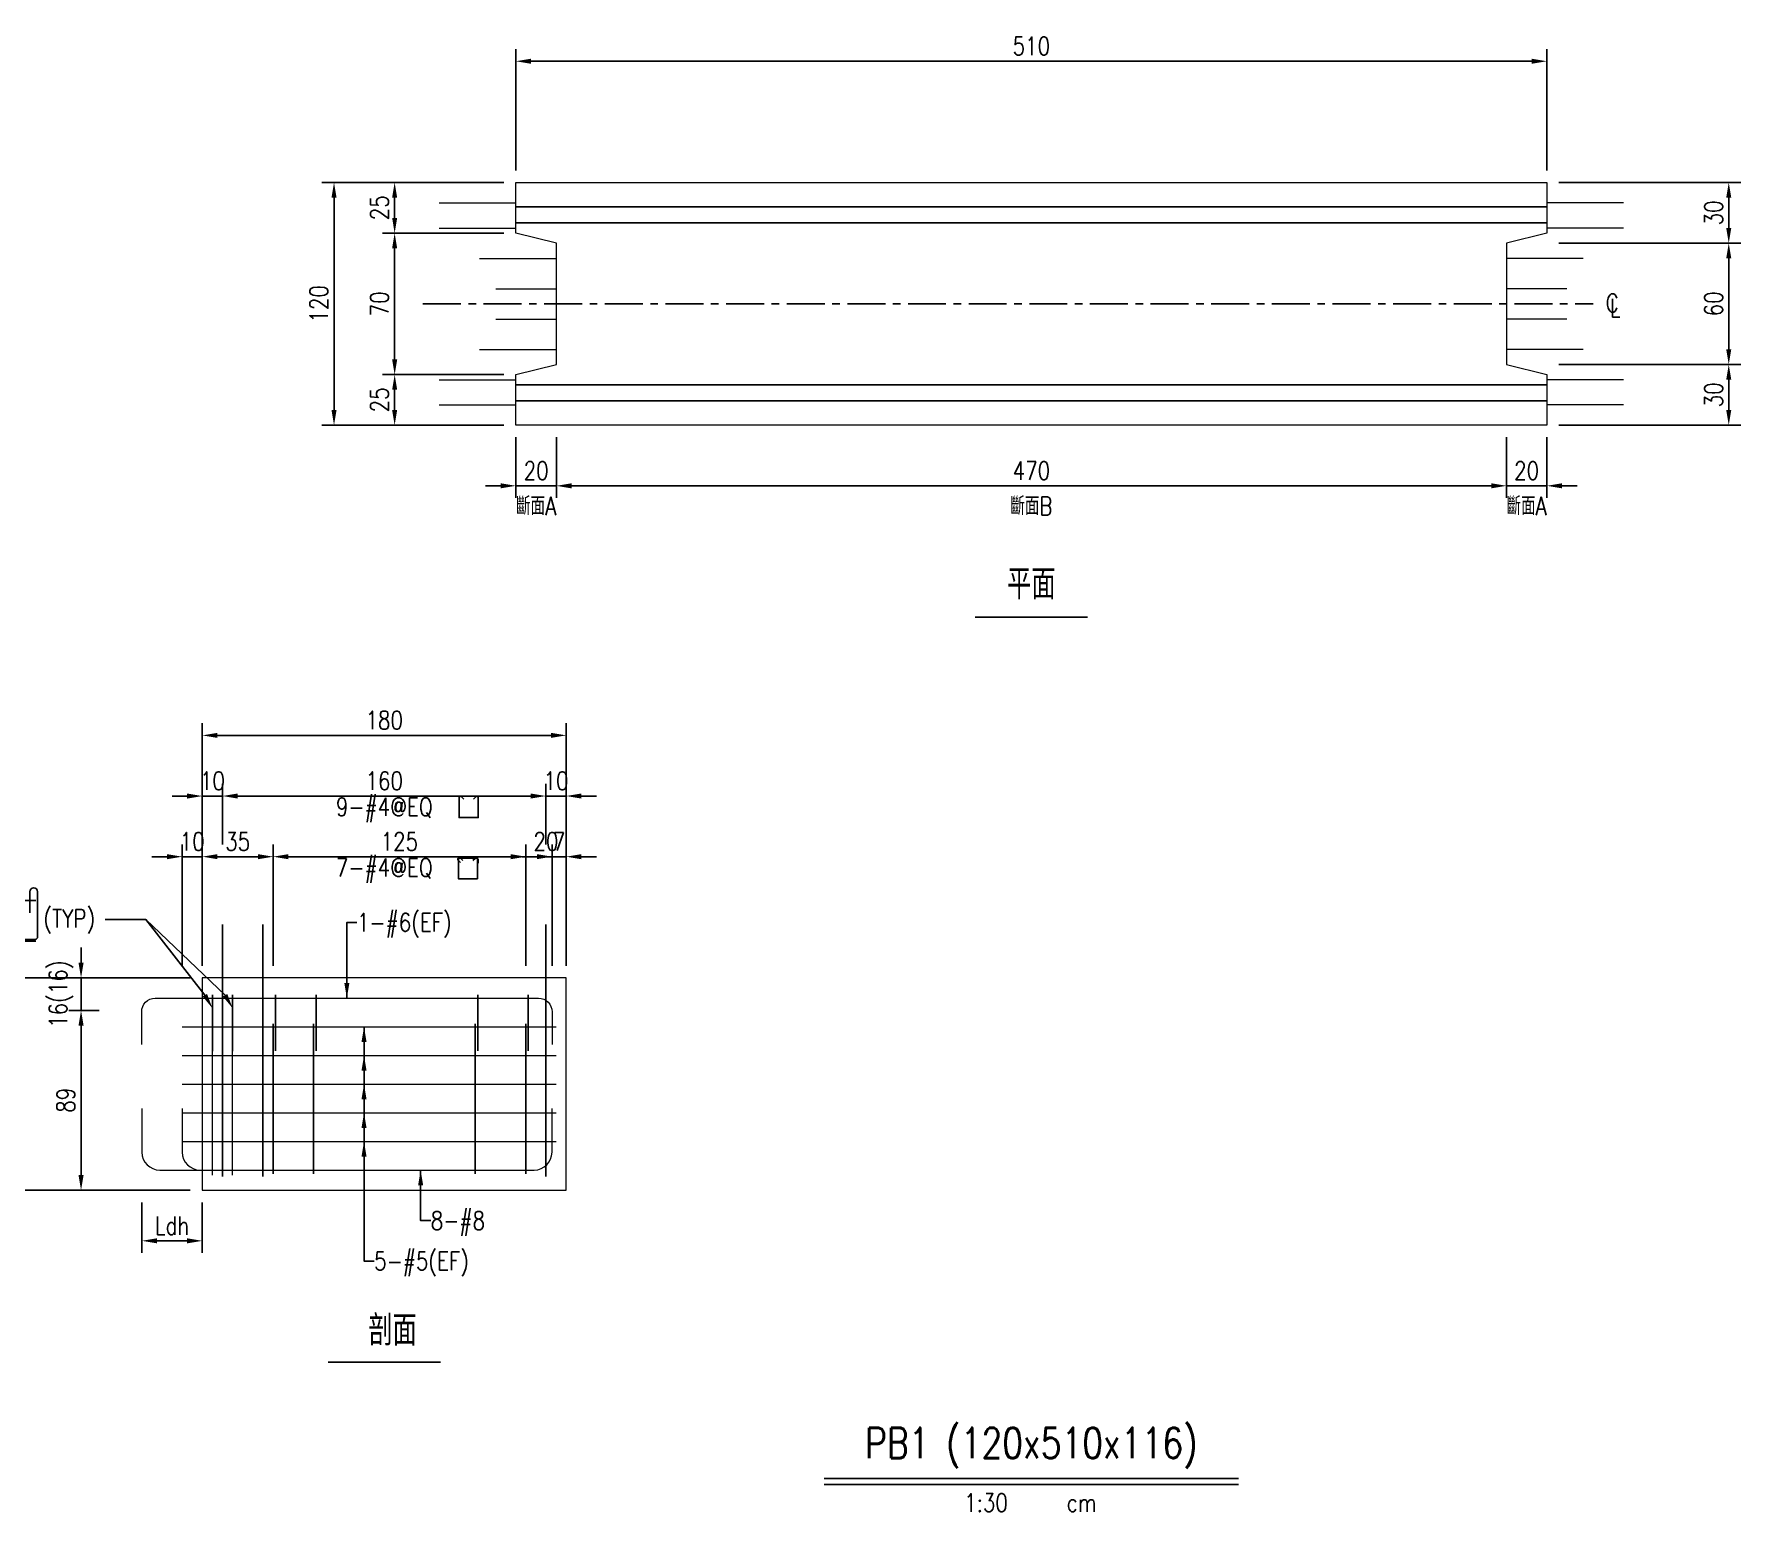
# Model space of a CAD drawing. Extents: x -4754 to 8167, y -19960 to 3841.
# Drawn here: x 5191 to 6036, y 1833 to 2564 of the extents above; entities that cross this region are included whole.
import ezdxf
from ezdxf.enums import TextEntityAlignment as Align

# ---------------------------------------------------------------- set-up
doc = ezdxf.new("R2010")
doc.units = 0
doc.header["$LTSCALE"] = 3
doc.linetypes.add('CENTER', pattern=[2, 1.25, -0.25, 0.25, -0.25])
doc.layers.get('0').update_dxf_attribs({"linetype": 'CONTINUOUS'})
doc.layers.add('HB_0', color=7, linetype='CONTINUOUS', transparency=0.5)
for name, color, linetype in [('HB_DIM', 1, 'CONTINUOUS'), ('HB_TXT_CTEXT', 2, 'CONTINUOUS'), ('鋼筋', 3, 'CONTINUOUS')]:
    doc.layers.add(name, color=color, linetype=linetype)
doc.styles.get("Standard").update_dxf_attribs({"font": 'ROMANS.shx', "width": 0.8, "bigfont": 'chineset.shx'})
doc.dimstyles.new('30', dxfattribs={"dimscale": 3, "dimtxt": 3, "dimasz": 2.5, "dimexe": 2, "dimexo": 2, "dimgap": 1, "dimtad": 1, "dimdsep": 46, "dimtxsty": 'Standard', "dimcen": 0, "dimclrd": 256, "dimclre": 256, "dimclrt": 2, "dimadec": 0, "dimazin": 0, "dimtfac": 1, "dimtix": 1, "dimtmove": 2, "dimatfit": 3, "dimfxl": 1, "dimtolj": 1, "dimtzin": 0, "dimarcsym": 0})

# ---------------------------------------------------------------- blocks, each defined once
blk = doc.blocks.new('beam_Topview')
at = {"layer": 'HB_TXT_CTEXT', "color": 4, "linetype": 'Continuous'}
blk.add_line((-27.76, 0), (27.76, 0), dxfattribs=at)
at = {"layer": 'HB_TXT_CTEXT', "color": 4, "linetype": 'Continuous', "width": 0.8}
blk.add_text('平面', height=15, rotation=360, dxfattribs=at).set_placement((0, 16.5), align=Align.MIDDLE)
blk = doc.blocks.new('beam_title')
at = {"layer": 'HB_TXT_CTEXT', "color": 3, "linetype": 'Continuous'}
blk.add_line((-102.52, 3), (102.52, 3), dxfattribs=at)
at = {"layer": 'HB_TXT_CTEXT', "color": 1, "linetype": 'Continuous'}
blk.add_line((-102.52, 0), (102.52, 0), dxfattribs=at)
at = {"color": 3, "linetype": 'Continuous', "width": 0.8}
blk.add_attdef('A', text='', height=15, dxfattribs=at).set_placement((0, 19.49), align=Align.MIDDLE)
at = {"color": 2, "linetype": 'Continuous', "width": 0.8}
for tag, p in [('1:30', (-22.44, -9)), ('CM', (24.84, -9))]:
    blk.add_attdef(tag, text='', height=9, dxfattribs=at).set_placement(p, align=Align.MIDDLE)
blk = doc.blocks.new('*D222')
at = {"layer": 'HB_DIM', "linetype": 'Continuous', "lineweight": -2}
for p, q in [((5429.72, 2496.95), (5429.72, 2556.95)), ((5437.22, 2550.95), (5932.22, 2550.95)), ((5939.72, 2496.95), (5939.72, 2556.95))]:
    blk.add_line(p, q, dxfattribs=at)
at = {"layer": 'HB_DIM'}
for points in [[(5437.22, 2552.2), (5437.22, 2549.7), (5429.72, 2550.95)], [(5932.22, 2549.7), (5932.22, 2552.2), (5939.72, 2550.95)]]:
    blk.add_solid(points, dxfattribs=at)
at = {"layer": 'HB_DIM', "color": 2, "linetype": 'Continuous', "insert": (5684.72, 2558.45), "char_height": 9, "attachment_point": 5, "rotation": 0}
blk.add_mtext('\\A1;510', dxfattribs=at)
blk = doc.blocks.new('*D223')
at = {"layer": 'HB_DIM', "linetype": 'Continuous', "lineweight": -2}
for p, q in [((5429.72, 2364.95), (5429.72, 2334.95)), ((5449.72, 2364.95), (5449.72, 2334.95)), ((5422.22, 2340.95), (5414.72, 2340.95)), ((5429.72, 2340.95), (5449.72, 2340.95)), ((5457.22, 2340.95), (5464.72, 2340.95))]:
    blk.add_line(p, q, dxfattribs=at)
at = {"layer": 'HB_DIM'}
for points in [[(5422.22, 2339.7), (5422.22, 2342.2), (5429.72, 2340.95)], [(5457.22, 2342.2), (5457.22, 2339.7), (5449.72, 2340.95)]]:
    blk.add_solid(points, dxfattribs=at)
at = {"layer": 'HB_DIM', "color": 2, "linetype": 'Continuous', "insert": (5439.72, 2348.45), "char_height": 9, "attachment_point": 5, "rotation": 0}
blk.add_mtext('\\A1;20', dxfattribs=at)
blk = doc.blocks.new('*D224')
at = {"layer": 'HB_DIM', "linetype": 'Continuous', "lineweight": -2}
for p, q in [((5449.72, 2364.95), (5449.72, 2334.95)), ((5919.72, 2364.95), (5919.72, 2334.95)), ((5457.22, 2340.95), (5912.22, 2340.95))]:
    blk.add_line(p, q, dxfattribs=at)
at = {"layer": 'HB_DIM'}
for points in [[(5457.22, 2342.2), (5457.22, 2339.7), (5449.72, 2340.95)], [(5912.22, 2339.7), (5912.22, 2342.2), (5919.72, 2340.95)]]:
    blk.add_solid(points, dxfattribs=at)
at = {"layer": 'HB_DIM', "color": 2, "linetype": 'Continuous', "insert": (5684.72, 2348.45), "char_height": 9, "attachment_point": 5, "rotation": 0}
blk.add_mtext('\\A1;470', dxfattribs=at)
blk = doc.blocks.new('*D225')
at = {"layer": 'HB_DIM', "linetype": 'Continuous', "lineweight": -2}
for p, q in [((5919.72, 2364.95), (5919.72, 2334.95)), ((5939.72, 2364.95), (5939.72, 2334.95)), ((5912.22, 2340.95), (5904.72, 2340.95)), ((5919.72, 2340.95), (5939.72, 2340.95)), ((5947.22, 2340.95), (5954.72, 2340.95))]:
    blk.add_line(p, q, dxfattribs=at)
at = {"layer": 'HB_DIM'}
for points in [[(5912.22, 2339.7), (5912.22, 2342.2), (5919.72, 2340.95)], [(5947.22, 2342.2), (5947.22, 2339.7), (5939.72, 2340.95)]]:
    blk.add_solid(points, dxfattribs=at)
at = {"layer": 'HB_DIM', "color": 2, "linetype": 'Continuous', "insert": (5929.72, 2348.45), "char_height": 9, "attachment_point": 5, "rotation": 0}
blk.add_mtext('\\A1;20', dxfattribs=at)
blk = doc.blocks.new('*D226')
at = {"layer": 'HB_DIM', "linetype": 'Continuous', "lineweight": -2}
for p, q in [((5423.72, 2490.95), (5333.72, 2490.95)), ((5339.72, 2483.45), (5339.72, 2378.45)), ((5423.72, 2370.95), (5333.72, 2370.95))]:
    blk.add_line(p, q, dxfattribs=at)
at = {"layer": 'HB_DIM'}
for points in [[(5340.97, 2483.45), (5338.47, 2483.45), (5339.72, 2490.95)], [(5338.47, 2378.45), (5340.97, 2378.45), (5339.72, 2370.95)]]:
    blk.add_solid(points, dxfattribs=at)
at = {"layer": 'HB_DIM', "color": 2, "linetype": 'Continuous', "insert": (5332.22, 2430.95), "char_height": 9, "attachment_point": 5, "rotation": 90}
blk.add_mtext('\\A1;120', dxfattribs=at)
blk = doc.blocks.new('*D227')
at = {"layer": 'HB_DIM', "linetype": 'Continuous', "lineweight": -2}
for p, q in [((5423.72, 2490.95), (5363.72, 2490.95)), ((5369.72, 2483.45), (5369.72, 2473.45)), ((5423.72, 2465.95), (5363.72, 2465.95))]:
    blk.add_line(p, q, dxfattribs=at)
at = {"layer": 'HB_DIM'}
for points in [[(5370.97, 2483.45), (5368.47, 2483.45), (5369.72, 2490.95)], [(5368.47, 2473.45), (5370.97, 2473.45), (5369.72, 2465.95)]]:
    blk.add_solid(points, dxfattribs=at)
at = {"layer": 'HB_DIM', "color": 2, "linetype": 'Continuous', "insert": (5362.22, 2478.45), "char_height": 9, "attachment_point": 5, "rotation": 90}
blk.add_mtext('\\A1;25', dxfattribs=at)
blk = doc.blocks.new('*D228')
at = {"layer": 'HB_DIM', "linetype": 'Continuous', "lineweight": -2}
for p, q in [((5423.72, 2465.95), (5363.72, 2465.95)), ((5369.72, 2458.45), (5369.72, 2403.45)), ((5423.72, 2395.95), (5363.72, 2395.95))]:
    blk.add_line(p, q, dxfattribs=at)
at = {"layer": 'HB_DIM'}
for points in [[(5370.97, 2458.45), (5368.47, 2458.45), (5369.72, 2465.95)], [(5368.47, 2403.45), (5370.97, 2403.45), (5369.72, 2395.95)]]:
    blk.add_solid(points, dxfattribs=at)
at = {"layer": 'HB_DIM', "color": 2, "linetype": 'Continuous', "insert": (5362.22, 2430.95), "char_height": 9, "attachment_point": 5, "rotation": 90}
blk.add_mtext('\\A1;70', dxfattribs=at)
blk = doc.blocks.new('*D229')
at = {"layer": 'HB_DIM', "linetype": 'Continuous', "lineweight": -2}
for p, q in [((5423.72, 2395.95), (5363.72, 2395.95)), ((5369.72, 2388.45), (5369.72, 2378.45)), ((5423.72, 2370.95), (5363.72, 2370.95))]:
    blk.add_line(p, q, dxfattribs=at)
at = {"layer": 'HB_DIM'}
for points in [[(5370.97, 2388.45), (5368.47, 2388.45), (5369.72, 2395.95)], [(5368.47, 2378.45), (5370.97, 2378.45), (5369.72, 2370.95)]]:
    blk.add_solid(points, dxfattribs=at)
at = {"layer": 'HB_DIM', "color": 2, "linetype": 'Continuous', "insert": (5362.22, 2383.45), "char_height": 9, "attachment_point": 5, "rotation": 90}
blk.add_mtext('\\A1;25', dxfattribs=at)
blk = doc.blocks.new('*D230')
at = {"layer": 'HB_DIM', "linetype": 'Continuous', "lineweight": -2}
for p, q in [((5945.72, 2490.95), (6035.72, 2490.95)), ((6029.72, 2483.45), (6029.72, 2468.45)), ((5945.72, 2460.95), (6035.72, 2460.95))]:
    blk.add_line(p, q, dxfattribs=at)
at = {"layer": 'HB_DIM'}
for points in [[(6030.97, 2483.45), (6028.47, 2483.45), (6029.72, 2490.95)], [(6028.47, 2468.45), (6030.97, 2468.45), (6029.72, 2460.95)]]:
    blk.add_solid(points, dxfattribs=at)
at = {"layer": 'HB_DIM', "color": 2, "linetype": 'Continuous', "insert": (6022.22, 2475.95), "char_height": 9, "attachment_point": 5, "rotation": 90}
blk.add_mtext('\\A1;30', dxfattribs=at)
blk = doc.blocks.new('*D231')
at = {"layer": 'HB_DIM', "linetype": 'Continuous', "lineweight": -2}
for p, q in [((5945.72, 2460.95), (6035.72, 2460.95)), ((6029.72, 2453.45), (6029.72, 2408.45)), ((5945.72, 2400.95), (6035.72, 2400.95))]:
    blk.add_line(p, q, dxfattribs=at)
at = {"layer": 'HB_DIM'}
for points in [[(6030.97, 2453.45), (6028.47, 2453.45), (6029.72, 2460.95)], [(6028.47, 2408.45), (6030.97, 2408.45), (6029.72, 2400.95)]]:
    blk.add_solid(points, dxfattribs=at)
at = {"layer": 'HB_DIM', "color": 2, "linetype": 'Continuous', "insert": (6022.22, 2430.95), "char_height": 9, "attachment_point": 5, "rotation": 90}
blk.add_mtext('\\A1;60', dxfattribs=at)
blk = doc.blocks.new('*D232')
at = {"layer": 'HB_DIM', "linetype": 'Continuous', "lineweight": -2}
for p, q in [((5945.72, 2400.95), (6035.72, 2400.95)), ((6029.72, 2393.45), (6029.72, 2378.45)), ((5945.72, 2370.95), (6035.72, 2370.95))]:
    blk.add_line(p, q, dxfattribs=at)
at = {"layer": 'HB_DIM'}
for points in [[(6030.97, 2393.45), (6028.47, 2393.45), (6029.72, 2400.95)], [(6028.47, 2378.45), (6030.97, 2378.45), (6029.72, 2370.95)]]:
    blk.add_solid(points, dxfattribs=at)
at = {"layer": 'HB_DIM', "color": 2, "linetype": 'Continuous', "insert": (6022.22, 2385.95), "char_height": 9, "attachment_point": 5, "rotation": 90}
blk.add_mtext('\\A1;30', dxfattribs=at)
blk = doc.blocks.new('cl')
at = {"layer": 'HB_TXT_CTEXT', "linetype": 'Continuous', "width": 0.8}
for s, p in [('C', (-0.18, 0.11)), ('L', (0.23, -0.56))]:
    blk.add_text(s, height=2.5, dxfattribs=at).set_placement(p, align=Align.MIDDLE)
blk = doc.blocks.new('beam_SectionSide')
at = {"layer": 'HB_TXT_CTEXT', "color": 4, "linetype": 'Continuous'}
blk.add_line((-27.76, 0), (27.76, 0), dxfattribs=at)
at = {"layer": 'HB_TXT_CTEXT', "color": 4, "linetype": 'Continuous', "width": 0.8}
blk.add_text(' 剖面', height=15, rotation=360, dxfattribs=at).set_placement((0, 16.5), align=Align.MIDDLE)
blk = doc.blocks.new('rebar_arrowD')
at = {"color": 1, "linetype": 'Continuous'}
blk.add_solid([(-1.25, -7.5), (0, 0), (1.25, -7.5)], dxfattribs=at)
blk = doc.blocks.new('*D371')
at = {"layer": 'HB_DIM', "linetype": 'Continuous', "lineweight": -2}
for p, q in [((5244.64, 1986.51), (5244.64, 1961.51)), ((5274.57, 1986.51), (5274.57, 1961.51)), ((5252.14, 1967.51), (5267.07, 1967.51))]:
    blk.add_line(p, q, dxfattribs=at)
at = {"layer": 'HB_DIM'}
for points in [[(5252.14, 1968.76), (5252.14, 1966.26), (5244.64, 1967.51)], [(5267.07, 1966.26), (5267.07, 1968.76), (5274.57, 1967.51)]]:
    blk.add_solid(points, dxfattribs=at)
at = {"layer": 'HB_DIM', "color": 2, "linetype": 'Continuous', "insert": (5259.6, 1975.01), "char_height": 9, "attachment_point": 5, "rotation": 0}
blk.add_mtext('\\A1;Ldh', dxfattribs=at)
blk = doc.blocks.new('rebar_arrowU')
at = {"color": 1, "linetype": 'Continuous'}
blk.add_solid([(-1.25, -7.5), (0, 0), (1.25, -7.5)], dxfattribs=at)
blk = doc.blocks.new('rebar_2Tie_180_90')
at = {"layer": 'HB_TXT_CTEXT', "linetype": 'Continuous'}
for points in [[(45.67, 9.28), (39.8, 9.28, 0.414214), (38.6, 8.08), (38.6, -9.57)], [(46.52, -8.69), (46.52, 13.68, 1), (42.68, 13.68), (42.68, 3.28)], [(46.52, -8.69, -0.414214), (45.32, -9.89), (37.81, -9.89)], [(38.6, -9.57, 0.414214), (39.8, -10.77), (45.67, -10.77)]]:
    blk.add_lwpolyline(points, format="xyb", dxfattribs=at)
at = {"color": 2, "linetype": 'Continuous', "width": 0.8}
for tag, p in [('2-D16', (-1.67, 0.43)), ('(TYP)', (49.39, 0.45))]:
    blk.add_attdef(tag, text='', height=9, dxfattribs=at).set_placement(p, align=Align.MIDDLE_LEFT)
blk = doc.blocks.new('*D372')
at = {"layer": 'HB_DIM', "linetype": 'Continuous', "lineweight": -2}
for p, q in [((5274.57, 2103.51), (5274.57, 2223.51)), ((5454.57, 2103.51), (5454.57, 2223.51)), ((5282.07, 2217.51), (5447.07, 2217.51))]:
    blk.add_line(p, q, dxfattribs=at)
at = {"layer": 'HB_DIM'}
for points in [[(5282.07, 2218.76), (5282.07, 2216.26), (5274.57, 2217.51)], [(5447.07, 2216.26), (5447.07, 2218.76), (5454.57, 2217.51)]]:
    blk.add_solid(points, dxfattribs=at)
at = {"layer": 'HB_DIM', "color": 2, "linetype": 'Continuous', "insert": (5364.57, 2225.01), "char_height": 9, "attachment_point": 5, "rotation": 0}
blk.add_mtext('\\A1;180', dxfattribs=at)
blk = doc.blocks.new('*D373')
at = {"layer": 'HB_DIM', "linetype": 'Continuous', "lineweight": -2}
for p, q in [((5267.07, 2187.51), (5259.57, 2187.51)), ((5274.57, 2163.51), (5274.57, 2193.51)), ((5274.57, 2187.51), (5284.57, 2187.51)), ((5284.57, 2163.51), (5284.57, 2193.51)), ((5292.07, 2187.51), (5299.57, 2187.51))]:
    blk.add_line(p, q, dxfattribs=at)
at = {"layer": 'HB_DIM'}
for points in [[(5267.07, 2186.26), (5267.07, 2188.76), (5274.57, 2187.51)], [(5292.07, 2188.76), (5292.07, 2186.26), (5284.57, 2187.51)]]:
    blk.add_solid(points, dxfattribs=at)
at = {"layer": 'HB_DIM', "color": 2, "linetype": 'Continuous', "insert": (5279.57, 2195.01), "char_height": 9, "attachment_point": 5, "rotation": 0}
blk.add_mtext('\\A1;10', dxfattribs=at)
blk = doc.blocks.new('*D374')
at = {"layer": 'HB_DIM', "linetype": 'Continuous', "lineweight": -2}
for p, q in [((5284.57, 2163.51), (5284.57, 2193.51)), ((5292.07, 2187.51), (5437.07, 2187.51)), ((5444.57, 2163.51), (5444.57, 2193.51))]:
    blk.add_line(p, q, dxfattribs=at)
at = {"layer": 'HB_DIM'}
for points in [[(5292.07, 2188.76), (5292.07, 2186.26), (5284.57, 2187.51)], [(5437.07, 2186.26), (5437.07, 2188.76), (5444.57, 2187.51)]]:
    blk.add_solid(points, dxfattribs=at)
at = {"layer": 'HB_DIM', "color": 2, "linetype": 'Continuous', "insert": (5364.57, 2195.01), "char_height": 9, "attachment_point": 5, "rotation": 0}
blk.add_mtext('\\A1;160', dxfattribs=at)
blk = doc.blocks.new('*D375')
at = {"layer": 'HB_DIM', "linetype": 'Continuous', "lineweight": -2}
for p, q in [((5437.07, 2187.51), (5429.57, 2187.51)), ((5444.57, 2163.51), (5444.57, 2193.51)), ((5444.57, 2187.51), (5454.57, 2187.51)), ((5454.57, 2163.51), (5454.57, 2193.51)), ((5462.07, 2187.51), (5469.57, 2187.51))]:
    blk.add_line(p, q, dxfattribs=at)
at = {"layer": 'HB_DIM'}
for points in [[(5437.07, 2186.26), (5437.07, 2188.76), (5444.57, 2187.51)], [(5462.07, 2188.76), (5462.07, 2186.26), (5454.57, 2187.51)]]:
    blk.add_solid(points, dxfattribs=at)
at = {"layer": 'HB_DIM', "color": 2, "linetype": 'Continuous', "insert": (5449.57, 2195.01), "char_height": 9, "attachment_point": 5, "rotation": 0}
blk.add_mtext('\\A1;10', dxfattribs=at)
blk = doc.blocks.new('*D376')
at = {"layer": 'HB_DIM', "linetype": 'Continuous', "lineweight": -2}
for p, q in [((5264.57, 2103.51), (5264.57, 2163.51)), ((5274.57, 2103.51), (5274.57, 2163.51)), ((5257.07, 2157.51), (5249.57, 2157.51)), ((5264.57, 2157.51), (5274.57, 2157.51)), ((5282.07, 2157.51), (5289.57, 2157.51))]:
    blk.add_line(p, q, dxfattribs=at)
at = {"layer": 'HB_DIM'}
for points in [[(5257.07, 2156.26), (5257.07, 2158.76), (5264.57, 2157.51)], [(5282.07, 2158.76), (5282.07, 2156.26), (5274.57, 2157.51)]]:
    blk.add_solid(points, dxfattribs=at)
at = {"layer": 'HB_DIM', "color": 2, "linetype": 'Continuous', "insert": (5269.57, 2165.01), "char_height": 9, "attachment_point": 5, "rotation": 0}
blk.add_mtext('\\A1;10', dxfattribs=at)
blk = doc.blocks.new('*D377')
at = {"layer": 'HB_DIM', "linetype": 'Continuous', "lineweight": -2}
for p, q in [((5274.57, 2103.51), (5274.57, 2163.51)), ((5309.57, 2103.51), (5309.57, 2163.51)), ((5282.07, 2157.51), (5302.07, 2157.51))]:
    blk.add_line(p, q, dxfattribs=at)
at = {"layer": 'HB_DIM'}
for points in [[(5282.07, 2158.76), (5282.07, 2156.26), (5274.57, 2157.51)], [(5302.07, 2156.26), (5302.07, 2158.76), (5309.57, 2157.51)]]:
    blk.add_solid(points, dxfattribs=at)
at = {"layer": 'HB_DIM', "color": 2, "linetype": 'Continuous', "insert": (5292.07, 2165.01), "char_height": 9, "attachment_point": 5, "rotation": 0}
blk.add_mtext('\\A1;35', dxfattribs=at)
blk = doc.blocks.new('*D378')
at = {"layer": 'HB_DIM', "linetype": 'Continuous', "lineweight": -2}
for p, q in [((5309.57, 2103.51), (5309.57, 2163.51)), ((5434.57, 2103.51), (5434.57, 2163.51)), ((5317.07, 2157.51), (5427.07, 2157.51))]:
    blk.add_line(p, q, dxfattribs=at)
at = {"layer": 'HB_DIM'}
for points in [[(5317.07, 2158.76), (5317.07, 2156.26), (5309.57, 2157.51)], [(5427.07, 2156.26), (5427.07, 2158.76), (5434.57, 2157.51)]]:
    blk.add_solid(points, dxfattribs=at)
at = {"layer": 'HB_DIM', "color": 2, "linetype": 'Continuous', "insert": (5372.07, 2165.01), "char_height": 9, "attachment_point": 5, "rotation": 0}
blk.add_mtext('\\A1;125', dxfattribs=at)
blk = doc.blocks.new('*D379')
at = {"layer": 'HB_DIM', "linetype": 'Continuous', "lineweight": -2}
for p, q in [((5434.57, 2103.51), (5434.57, 2163.51)), ((5454.57, 2103.51), (5454.57, 2163.51)), ((5427.07, 2157.51), (5419.57, 2157.51)), ((5434.57, 2157.51), (5454.57, 2157.51)), ((5462.07, 2157.51), (5469.57, 2157.51))]:
    blk.add_line(p, q, dxfattribs=at)
at = {"layer": 'HB_DIM'}
for points in [[(5427.07, 2156.26), (5427.07, 2158.76), (5434.57, 2157.51)], [(5462.07, 2158.76), (5462.07, 2156.26), (5454.57, 2157.51)]]:
    blk.add_solid(points, dxfattribs=at)
at = {"layer": 'HB_DIM', "color": 2, "linetype": 'Continuous', "insert": (5444.57, 2165.01), "char_height": 9, "attachment_point": 5, "rotation": 0}
blk.add_mtext('\\A1;20', dxfattribs=at)
blk = doc.blocks.new('*D380')
at = {"layer": 'HB_DIM', "linetype": 'Continuous', "lineweight": -2}
for p, q in [((5447.57, 2103.51), (5447.57, 2163.51)), ((5454.57, 2103.51), (5454.57, 2163.51)), ((5440.07, 2157.51), (5432.57, 2157.51)), ((5454.57, 2157.51), (5447.57, 2157.51)), ((5462.07, 2157.51), (5469.57, 2157.51))]:
    blk.add_line(p, q, dxfattribs=at)
at = {"layer": 'HB_DIM'}
for points in [[(5440.07, 2156.26), (5440.07, 2158.76), (5447.57, 2157.51)], [(5462.07, 2158.76), (5462.07, 2156.26), (5454.57, 2157.51)]]:
    blk.add_solid(points, dxfattribs=at)
at = {"layer": 'HB_DIM', "color": 2, "linetype": 'Continuous', "insert": (5451.07, 2165.01), "char_height": 9, "attachment_point": 5, "rotation": 0}
blk.add_mtext('\\A1;7', dxfattribs=at)
blk = doc.blocks.new('*D381')
at = {"layer": 'HB_DIM', "linetype": 'Continuous', "lineweight": -2}
for p, q in [((5268.57, 2097.51), (5178.57, 2097.51)), ((5184.57, 2090.01), (5184.57, 2000.01)), ((5268.57, 1992.51), (5178.57, 1992.51))]:
    blk.add_line(p, q, dxfattribs=at)
at = {"layer": 'HB_DIM'}
for points in [[(5185.82, 2090.01), (5183.32, 2090.01), (5184.57, 2097.51)], [(5183.32, 2000.01), (5185.82, 2000.01), (5184.57, 1992.51)]]:
    blk.add_solid(points, dxfattribs=at)
at = {"layer": 'HB_DIM', "color": 2, "linetype": 'Continuous', "insert": (5174.72, 2045.01), "char_height": 9, "attachment_point": 5, "rotation": 90}
blk.add_mtext('\\A1;105(105)', dxfattribs=at)
blk = doc.blocks.new('*D382')
at = {"layer": 'HB_DIM', "linetype": 'Continuous', "lineweight": -2}
for p, q in [((5214.57, 2105.01), (5214.57, 2112.51)), ((5268.57, 2097.51), (5208.57, 2097.51)), ((5214.57, 2097.51), (5214.57, 2081.51)), ((5223.57, 2081.51), (5208.57, 2081.51)), ((5214.57, 2074.01), (5214.57, 2066.51))]:
    blk.add_line(p, q, dxfattribs=at)
at = {"layer": 'HB_DIM'}
for points in [[(5213.32, 2105.01), (5215.82, 2105.01), (5214.57, 2097.51)], [(5215.82, 2074.01), (5213.32, 2074.01), (5214.57, 2081.51)]]:
    blk.add_solid(points, dxfattribs=at)
at = {"layer": 'HB_DIM', "color": 2, "linetype": 'Continuous', "insert": (5204.72, 2089.51), "char_height": 9, "attachment_point": 5, "rotation": 90}
blk.add_mtext('\\A1;16(16)', dxfattribs=at)
blk = doc.blocks.new('*D383')
at = {"layer": 'HB_DIM', "linetype": 'Continuous', "lineweight": -2}
for p, q in [((5223.57, 2081.51), (5208.57, 2081.51)), ((5214.57, 2074.01), (5214.57, 2000.01)), ((5268.57, 1992.51), (5208.57, 1992.51))]:
    blk.add_line(p, q, dxfattribs=at)
at = {"layer": 'HB_DIM'}
for points in [[(5215.82, 2074.01), (5213.32, 2074.01), (5214.57, 2081.51)], [(5213.32, 2000.01), (5215.82, 2000.01), (5214.57, 1992.51)]]:
    blk.add_solid(points, dxfattribs=at)
at = {"layer": 'HB_DIM', "color": 2, "linetype": 'Continuous', "insert": (5207.07, 2037.01), "char_height": 9, "attachment_point": 5, "rotation": 90}
blk.add_mtext('\\A1;89', dxfattribs=at)
blk = doc.blocks.new('dim_rebar_HoopU')
at = {"linetype": 'Continuous'}
blk.add_lwpolyline([(44.17, 4.47), (45.41, 5.71, -0.668179), (46.47, 5.27), (46.47, -4.68), (37.02, -4.68), (37.02, 5.27, -0.668179), (38.09, 5.71), (39.33, 4.47)], format="xyb", dxfattribs=at)
at = {"linetype": 'Continuous', "width": 0.8}
blk.add_attdef('25-D13@EQ', text='', height=9, dxfattribs=at).set_placement((0, 0), align=Align.MIDDLE)
blk = doc.blocks.new('dim_rebar_HoopUwithTie')
at = {"linetype": 'Continuous'}
for points in [[(37.71, 3.13), (36.52, 4.32, -0.668179), (36.95, 5.34), (45.82, 5.34, -0.414214), (46.42, 4.74), (46.42, 2.79)], [(43.88, 4.04), (45.07, 5.23, -0.668179), (46.09, 4.81), (46.09, -4.89), (36.68, -4.89), (36.68, 4.81, -0.668179), (37.71, 5.23), (38.89, 4.04)]]:
    blk.add_lwpolyline(points, format="xyb", dxfattribs=at)
at = {"linetype": 'Continuous', "width": 0.8}
blk.add_attdef('22-D13@EQ', text='', height=9, dxfattribs=at).set_placement((0, 0), align=Align.MIDDLE)

msp = doc.modelspace()

# ---------------------------------------------------------------- linework, layer by layer
at = {"layer": 'HB_0', "lineweight": 5}
for p, q in [((5429.723, 2490.95, -116), (5449.723, 2490.95, -116)), ((5429.723, 2478.95, -116), (5429.723, 2490.95, -116)), ((5449.723, 2490.95, -116), (5919.723, 2490.95, -116)), ((5919.723, 2490.95, -116), (5939.723, 2490.95, -116)), ((5939.723, 2490.95, -116), (5939.723, 2478.95, -116)), ((5429.723, 2478.95, -116), (5449.723, 2478.95, -116)), ((5429.723, 2470.95, -100), (5429.723, 2478.95, -116)), ((5449.723, 2478.95, -116), (5429.723, 2478.95, -116)), ((5919.723, 2478.95, -116), (5449.723, 2478.95, -116)), ((5449.723, 2478.95, -116), (5919.723, 2478.95, -116)), ((5919.723, 2478.95, -116), (5939.723, 2478.95, -116)), ((5939.723, 2478.95, -116), (5919.723, 2478.95, -116)), ((5939.723, 2478.95, -116), (5939.723, 2470.95, -100)), ((5429.723, 2470.95, -100), (5449.723, 2470.95, -100)), ((5429.723, 2465.95, -100), (5429.723, 2470.95, -100)), ((5449.723, 2470.95, -100), (5429.723, 2470.95, -100)), ((5449.723, 2460.95, -100), (5429.723, 2465.95, -100)), ((5919.723, 2470.95, -100), (5449.723, 2470.95, -100)), ((5449.723, 2470.95, -100), (5919.723, 2470.95, -100)), ((5919.723, 2470.95, -100), (5939.723, 2470.95, -100)), ((5939.723, 2470.95, -100), (5919.723, 2470.95, -100)), ((5939.723, 2465.95, -100), (5919.723, 2460.95, -100)), ((5939.723, 2470.95, -100), (5939.723, 2465.95, -100)), ((5449.723, 2400.95, -100), (5449.723, 2460.95, -100)), ((5919.723, 2460.95, -100), (5919.723, 2400.95, -100)), ((5429.723, 2395.95, -100), (5449.723, 2400.95, -100)), ((5919.723, 2400.95, -100), (5939.723, 2395.95, -100)), ((5429.723, 2390.95, -100), (5429.723, 2395.95, -100)), ((5449.723, 2390.95, -100), (5429.723, 2390.95, -100)), ((5429.723, 2390.95, -100), (5449.723, 2390.95, -100)), ((5429.723, 2382.95, -116), (5429.723, 2390.95, -100)), ((5449.723, 2390.95, -100), (5919.723, 2390.95, -100)), ((5919.723, 2390.95, -100), (5449.723, 2390.95, -100)), ((5939.723, 2390.95, -100), (5919.723, 2390.95, -100)), ((5919.723, 2390.95, -100), (5939.723, 2390.95, -100)), ((5939.723, 2395.95, -100), (5939.723, 2390.95, -100)), ((5939.723, 2390.95, -100), (5939.723, 2382.95, -116)), ((5449.723, 2382.95, -116), (5429.723, 2382.95, -116)), ((5429.723, 2382.95, -116), (5449.723, 2382.95, -116)), ((5429.723, 2370.95, -116), (5429.723, 2382.95, -116)), ((5919.723, 2382.95, -116), (5449.723, 2382.95, -116)), ((5449.723, 2382.95, -116), (5919.723, 2382.95, -116)), ((5939.723, 2382.95, -116), (5919.723, 2382.95, -116)), ((5919.723, 2382.95, -116), (5939.723, 2382.95, -116)), ((5939.723, 2382.95, -116), (5939.723, 2370.95, -116)), ((5449.723, 2370.95, -116), (5429.723, 2370.95, -116)), ((5919.723, 2370.95, -116), (5449.723, 2370.95, -116)), ((5939.723, 2370.95, -116), (5919.723, 2370.95, -116)), ((5294.573, 2097.507), (5274.573, 2097.507)), ((5274.573, 2097.507), (5274.573, 2081.507, 8)), ((5294.573, 2097.507, 108), (5274.573, 2097.507, 108)), ((5274.573, 2097.507, 108), (5274.573, 1992.507, 108)), ((5454.573, 2097.507, 108), (5294.573, 2097.507, 108)), ((5454.573, 2097.507), (5294.573, 2097.507)), ((5454.573, 1992.507, 108), (5454.573, 2097.507, 108)), ((5454.573, 2081.507, 8), (5454.573, 2097.507)), ((5274.573, 2081.507, 13), (5274.573, 1992.507, 13)), ((5274.573, 1992.507, 13), (5294.573, 1992.507, 18)), ((5274.573, 1992.507, 108), (5294.573, 1992.507, 108)), ((5294.573, 1992.507, 108), (5454.573, 1992.507, 108))]:
    msp.add_line(p, q, dxfattribs=at)
at = {"layer": 'HB_0', "color": 1, "linetype": 'CENTER', "ltscale": 5}
msp.add_lwpolyline([(5383.723, 2430.95), (5962.723, 2430.95)], dxfattribs=at)
at = {"layer": 'HB_TXT_CTEXT', "color": 1, "linetype": 'Continuous'}
for points in [[(5275.823, 2089.007), (5246.573, 2126.507), (5226.573, 2126.507)], [(5285.823, 2089.007), (5246.573, 2126.507), (5226.573, 2126.507)], [(5346.073, 2087.507), (5346.073, 2095.007), (5346.073, 2125.007), (5351.073, 2125.007)], [(5354.573, 2073.341), (5354.573, 2016.674), (5354.573, 1957.507), (5359.573, 1957.507)], [(5382.573, 2002.507), (5382.573, 1992.507), (5382.573, 1977.507), (5387.573, 1977.507)]]:
    msp.add_lwpolyline(points, dxfattribs=at)
at = {"layer": '鋼筋', "lineweight": 5}
for p, q in [((5391.771, 2480.95, -24.49), (5429.723, 2480.95, -24.49)), ((5977.674, 2480.95, -10), (5939.723, 2480.95, -10)), ((5391.771, 2468.45, -24.49), (5429.723, 2468.45, -24.49)), ((5977.674, 2468.45, -10), (5939.723, 2468.45, -10)), ((5411.771, 2453.45, -24.49), (5449.723, 2453.45, -24.49)), ((5957.674, 2453.45, -10), (5919.723, 2453.45, -10)), ((5419.786, 2438.45, -18.89), (5449.723, 2438.45, -18.89)), ((5949.66, 2438.45, -10), (5919.723, 2438.45, -10)), ((5419.786, 2423.45, -18.89), (5449.723, 2423.45, -18.89)), ((5949.66, 2423.45, -10), (5919.723, 2423.45, -10)), ((5411.771, 2408.45, -24.49), (5449.723, 2408.45, -24.49)), ((5957.674, 2408.45, -10), (5919.723, 2408.45, -10)), ((5391.771, 2393.45, -24.49), (5429.723, 2393.45, -24.49)), ((5977.674, 2393.45, -10), (5939.723, 2393.45, -10)), ((5391.771, 2380.95, -24.49), (5429.723, 2380.95, -24.49)), ((5977.674, 2380.95, -10), (5939.723, 2380.95, -10)), ((5284.573, 2113.142, 14.945), (5284.573, 2120.762, 14.945)), ((5284.573, 2120.762, 8.595), (5284.573, 2002.507, 8.595)), ((5284.573, 2002.507, 87.405), (5284.573, 2120.762, 87.405)), ((5284.573, 2120.762, 81.055), (5284.573, 2113.142, 81.055)), ((5304.573, 2113.142, 14.945), (5304.573, 2120.762, 14.945)), ((5304.573, 2120.762, 8.595), (5304.573, 2002.507, 8.595)), ((5304.573, 2002.507, 87.405), (5304.573, 2120.762, 87.405)), ((5304.573, 2120.762, 81.055), (5304.573, 2113.142, 81.055)), ((5444.573, 2113.142, 14.945), (5444.573, 2120.762, 14.945)), ((5444.573, 2120.762, 8.595), (5444.573, 2002.507, 8.595)), ((5444.573, 2002.507, 87.405), (5444.573, 2120.762, 87.405)), ((5444.573, 2120.762, 81.055), (5444.573, 2113.142, 81.055)), ((5251.258, 2087.507, -2), (5440.888, 2087.507, -2)), ((5310.843, 2061.51, 1.17), (5310.843, 2085.922, 1.17)), ((5310.843, 2085.922, -5.18), (5310.843, 2061.51, -5.18)), ((5330.843, 2061.51, 1.17), (5330.843, 2085.922, 1.17)), ((5330.843, 2085.922, -5.18), (5330.843, 2061.51, -5.18)), ((5410.843, 2061.51, 1.17), (5410.843, 2085.922, 1.17)), ((5410.843, 2085.922, -5.18), (5410.843, 2061.51, -5.18)), ((5435.843, 2061.51, 1.17), (5435.843, 2085.922, 1.17)), ((5435.843, 2085.922, -5.18), (5435.843, 2061.51, -5.18)), ((5244.573, 2064.587, -2), (5244.573, 2080.822, -2)), ((5279.573, 2004.02, -6.13), (5279.573, 2085.282, -6.13)), ((5279.573, 2085.282, 1.82), (5279.573, 2061.27, 1.82)), ((5289.573, 2004.02, -6.13), (5289.573, 2085.282, -6.13)), ((5289.573, 2085.282, 1.82), (5289.573, 2061.27, 1.82)), ((5447.573, 2080.822, -2), (5447.573, 2064.587, -2)), ((5264.573, 2073.341, -2), (5449.573, 2073.341, -2)), ((5309.573, 2063.976, 2.445), (5309.573, 2071.596, 2.445)), ((5309.573, 2071.596, -3.905), (5309.573, 2003.777, -3.905)), ((5309.573, 2003.777, 99.905), (5309.573, 2071.596, 99.905)), ((5309.573, 2071.596, 93.555), (5309.573, 2063.976, 93.555)), ((5329.573, 2063.976, 2.445), (5329.573, 2071.596, 2.445)), ((5329.573, 2071.596, -3.905), (5329.573, 2003.777, -3.905)), ((5329.573, 2003.777, 99.905), (5329.573, 2071.596, 99.905)), ((5329.573, 2071.596, 93.555), (5329.573, 2063.976, 93.555)), ((5409.573, 2063.976, 2.445), (5409.573, 2071.596, 2.445)), ((5409.573, 2071.596, -3.905), (5409.573, 2003.777, -3.905)), ((5409.573, 2003.777, 99.905), (5409.573, 2071.596, 99.905)), ((5409.573, 2071.596, 93.555), (5409.573, 2063.976, 93.555)), ((5434.573, 2063.976, 2.445), (5434.573, 2071.596, 2.445)), ((5434.573, 2071.596, -3.905), (5434.573, 2003.777, -3.905)), ((5434.573, 2003.777, 99.905), (5434.573, 2071.596, 99.905)), ((5434.573, 2071.596, 93.555), (5434.573, 2063.976, 93.555)), ((5264.573, 2059.174, -2), (5449.573, 2059.174, -2)), ((5264.573, 2045.007, -2), (5449.573, 2045.007, -2)), ((5244.636, 2032.987, -2), (5244.636, 2011.397, -2)), ((5244.636, 2032.987, 10.5), (5244.636, 2011.397, 10.5)), ((5264.573, 2030.841, -2), (5449.573, 2030.841, -2)), ((5264.636, 2032.987, 25.5), (5264.636, 2011.397, 25.5)), ((5264.636, 2032.987, 40.5), (5264.636, 2011.397, 40.5)), ((5447.573, 2011.397, -2), (5447.573, 2032.987, -2)), ((5447.573, 2011.397, 10.5), (5447.573, 2032.987, 10.5)), ((5447.573, 2011.397, 25.5), (5447.573, 2032.987, 25.5)), ((5447.573, 2011.397, 40.5), (5447.573, 2032.987, 40.5)), ((5264.573, 2016.674, -2), (5449.573, 2016.674, -2)), ((5253.526, 2002.507, -2), (5438.683, 2002.507, -2)), ((5253.526, 2002.507, 10.5), (5438.683, 2002.507, 10.5)), ((5273.526, 2002.507, 25.5), (5438.683, 2002.507, 25.5)), ((5273.526, 2002.507, 40.5), (5438.683, 2002.507, 40.5)), ((5279.573, 2000.045, 7.385), (5279.573, 2000.045, -2.155)), ((5284.573, 1999.332, 11.77), (5284.573, 1999.332, 84.23)), ((5289.573, 2000.045, 7.385), (5289.573, 2000.045, -2.155)), ((5304.573, 1999.332, 11.77), (5304.573, 1999.332, 84.23)), ((5309.573, 2000.602, -0.73), (5309.573, 2000.602, 96.73)), ((5329.573, 2000.602, -0.73), (5329.573, 2000.602, 96.73)), ((5409.573, 2000.602, -0.73), (5409.573, 2000.602, 96.73)), ((5434.573, 2000.602, -0.73), (5434.573, 2000.602, 96.73)), ((5444.573, 1999.332, 11.77), (5444.573, 1999.332, 84.23))]:
    msp.add_line(p, q, dxfattribs=at)
at = {"layer": '鋼筋', "lineweight": 5, "extrusion": (-1, 2.44929e-16, 0)}
for centre, start, end in [((-2120.762, 11.77, -5284.573), 90, 270), ((-2120.762, 84.23, -5284.573), 90, 270), ((-2120.762, 11.77, -5304.573), 90, 270), ((-2120.762, 84.23, -5304.573), 90, 270), ((-2120.762, 11.77, -5444.573), 90, 270), ((-2120.762, 84.23, -5444.573), 90, 270), ((-2085.922, -2.005, -5310.843), 90, 270), ((-2085.922, -2.005, -5330.843), 90, 270), ((-2085.922, -2.005, -5410.843), 90, 270), ((-2085.922, -2.005, -5435.843), 90, 270), ((-2071.596, -0.73, -5309.573), 90, 270), ((-2071.596, 96.73, -5309.573), 90, 270), ((-2071.596, -0.73, -5329.573), 90, 270), ((-2071.596, 96.73, -5329.573), 90, 270), ((-2071.596, -0.73, -5409.573), 90, 270), ((-2071.596, 96.73, -5409.573), 90, 270), ((-2071.596, -0.73, -5434.573), 90, 270), ((-2071.596, 96.73, -5434.573), 90, 270), ((-2002.507, 11.77, -5284.573), 270, 0), ((-2002.507, 84.23, -5284.573), 0, 90), ((-2002.507, 11.77, -5304.573), 270, 0), ((-2002.507, 84.23, -5304.573), 0, 90), ((-2003.777, -0.73, -5309.573), 270, 0), ((-2003.777, 96.73, -5309.573), 0, 90), ((-2003.777, -0.73, -5329.573), 270, 0), ((-2003.777, 96.73, -5329.573), 0, 90), ((-2003.777, -0.73, -5409.573), 270, 0), ((-2003.777, 96.73, -5409.573), 0, 90), ((-2003.777, -0.73, -5434.573), 270, 0), ((-2003.777, 96.73, -5434.573), 0, 90), ((-2002.507, 11.77, -5444.573), 270, 0), ((-2002.507, 84.23, -5444.573), 0, 90)]:
    msp.add_arc(centre, 3.175, start, end, dxfattribs=at)
at = {"layer": '鋼筋', "lineweight": 5, "extrusion": (0, 0, -1)}
for centre, start, end in [((-5251.258, 2080.822, 2), 0, 90), ((-5440.888, 2080.822, 2), 90, 180)]:
    msp.add_arc(centre, 6.685, start, end, dxfattribs=at)
at = {"layer": '鋼筋', "lineweight": 5, "extrusion": (1, -2.44929e-16, 1.22465e-16)}
for centre, start, end in [((2085.282, -2.155, 5279.573), 270, 90), ((2085.282, -2.155, 5289.573), 270, 90), ((2004.02, -2.155, 5279.573), 180, 270), ((2004.02, -2.155, 5289.573), 180, 270)]:
    msp.add_arc(centre, 3.975, start, end, dxfattribs=at)
at = {"layer": '鋼筋', "lineweight": 5}
for centre, start, end in [((5253.526, 2011.397, -2), 180, 270), ((5253.526, 2011.397, 10.5), 180, 270), ((5273.526, 2011.397, 25.5), 180, 270), ((5273.526, 2011.397, 40.5), 180, 270), ((5438.683, 2011.397, -2), 270, 0), ((5438.683, 2011.397, 10.5), 270, 0), ((5438.683, 2011.397, 25.5), 270, 0), ((5438.683, 2011.397, 40.5), 270, 0)]:
    msp.add_arc(centre, 8.89, start, end, dxfattribs=at)

# ---------------------------------------------------------------- block references
at = {"layer": 'HB_0', "linetype": 'Continuous', "xscale": 3.6, "yscale": 3.6, "zscale": 3.6}
msp.add_blockref('cl', (5972.723, 2430.95, -116), dxfattribs=at)
at = {"layer": 'HB_TXT_CTEXT', "color": 0, "linetype": 'Continuous', "rotation": 360}
for name, p in [('beam_Topview', (5684.723, 2275.95)), ('beam_SectionSide', (5364.573, 1907.507))]:
    msp.add_blockref(name, p, dxfattribs=at)
at = {"layer": 'HB_TXT_CTEXT', "linetype": 'Continuous'}
for name, p, values in [('dim_rebar_HoopU', (5364.573, 2181.507), {'25-D13@EQ': '9-#4@EQ'}), ('dim_rebar_HoopUwithTie', (5364.573, 2151.507), {'22-D13@EQ': '7-#4@EQ'}), ('rebar_2Tie_180_90', (5146.573, 2126.507, 7.385), {'2-D16': '2-#5', '(TYP)': '(TYP)'})]:
    msp.add_blockref(name, p, dxfattribs=at).add_auto_attribs(values)
for p, rotation in [((5346.073, 2087.507, -2), 180), ((5279.573, 2082.507, 7.385), 209.9999999999997), ((5289.573, 2082.507, 7.385), 209.9999999999997)]:
    msp.add_blockref('rebar_arrowD', p, dxfattribs=dict(at, rotation=rotation))
for p in [(5354.573, 2073.341, -2), (5354.573, 2059.174, -2), (5354.573, 2045.007, -2), (5354.573, 2030.841, -2), (5354.573, 2016.674, -2), (5382.573, 2002.507)]:
    msp.add_blockref('rebar_arrowU', p, dxfattribs=at)
at = {"layer": 'HB_TXT_CTEXT', "color": 0, "linetype": 'Continuous', "rotation": 360}
msp.add_blockref('beam_title', (5684.723, 1846.95), dxfattribs=at).add_auto_attribs({'A': 'PB1 (120x510x116)', '1:30': '1:30', 'CM': 'cm'})

# ---------------------------------------------------------------- texts
at = {"layer": 'HB_TXT_CTEXT', "linetype": 'Continuous', "width": 0.8}
for s, p in [('斷面A', (5439.723, 2330.95)), ('斷面B', (5684.723, 2330.95)), ('斷面A', (5929.723, 2330.95))]:
    msp.add_text(s, height=9, dxfattribs=at).set_placement(p, align=Align.MIDDLE_CENTER)
for s, p in [('1-#6(EF)', (5351.073, 2125.007, -2)), ('8-#8', (5387.573, 1977.507)), ('5-#5(EF)', (5359.573, 1957.507, -2))]:
    msp.add_text(s, height=9, dxfattribs=at).set_placement(p, align=Align.MIDDLE_LEFT)

# ---------------------------------------------------------------- dimensions: what is measured, and where the dimension line sits
at = {"layer": 'HB_DIM', "linetype": 'Continuous'}
for base, p1, p2, angle, override, picture, middle in [((5939.723, 2550.95), (5429.723, 2490.95, -116), (5939.723, 2490.95, -116), 0, {"dimpost": '<>'}, '*D222', (5684.723, 2558.45)), ((5339.723, 2370.95), (5429.723, 2490.95, -116), (5429.723, 2370.95, -116), 90, {"dimtad": 4, "dimpost": '<>'}, '*D226', (5332.223, 2430.95)), ((5369.723, 2465.95), (5429.723, 2490.95, -116), (5429.723, 2465.95, -116), 90, {"dimtad": 4, "dimpost": '<>'}, '*D227', (5362.223, 2478.45)), ((6029.723, 2460.95), (5939.723, 2490.95, -116), (5939.723, 2460.95, -116), 90, {"dimtad": 4, "dimpost": '<>'}, '*D230', (6022.223, 2475.95)), ((5369.723, 2395.95), (5429.723, 2465.95, -116), (5429.723, 2395.95, -116), 90, {"dimtad": 4, "dimpost": '<>'}, '*D228', (5362.223, 2430.95)), ((6029.723, 2400.95), (5939.723, 2460.95, -116), (5939.723, 2400.95, -116), 90, {"dimtad": 4, "dimpost": '<>'}, '*D231', (6022.223, 2430.95)), ((6029.723, 2370.95), (5939.723, 2400.95, -116), (5939.723, 2370.95, -116), 90, {"dimtad": 4, "dimpost": '<>'}, '*D232', (6022.223, 2385.95)), ((5369.723, 2370.95), (5429.723, 2395.95, -116), (5429.723, 2370.95, -116), 90, {"dimtad": 4, "dimpost": '<>'}, '*D229', (5362.223, 2383.45)), ((5449.723, 2340.95), (5429.723, 2370.95, -116), (5449.723, 2370.95, -116), 0, {"dimpost": '<>'}, '*D223', (5439.723, 2348.45)), ((5919.723, 2340.95), (5449.723, 2370.95, -116), (5919.723, 2370.95, -116), 0, {"dimpost": '<>'}, '*D224', (5684.723, 2348.45)), ((5939.723, 2340.95), (5919.723, 2370.95, -116), (5939.723, 2370.95, -116), 0, {"dimpost": '<>'}, '*D225', (5929.723, 2348.45)), ((5454.573, 2217.507), (5274.573, 2097.507), (5454.573, 2097.507), 0, {"dimpost": '<>'}, '*D372', (5364.573, 2225.007)), ((5284.573, 2187.507), (5274.573, 2157.507), (5284.573, 2157.507), 0, {"dimpost": '<>'}, '*D373', (5279.573, 2195.007)), ((5444.573, 2187.507), (5284.573, 2157.507), (5444.573, 2157.507), 0, {"dimpost": '<>'}, '*D374', (5364.573, 2195.007)), ((5454.573, 2187.507), (5444.573, 2157.507), (5454.573, 2157.507), 0, {"dimpost": '<>'}, '*D375', (5449.573, 2195.007)), ((5274.573, 2157.507), (5264.573, 2097.507), (5274.573, 2097.507), 0, {"dimpost": '<>'}, '*D376', (5269.573, 2165.007)), ((5309.573, 2157.507), (5274.573, 2097.507), (5309.573, 2097.507), 0, {"dimpost": '<>'}, '*D377', (5292.073, 2165.007)), ((5434.573, 2157.507), (5309.573, 2097.507), (5434.573, 2097.507), 0, {"dimpost": '<>'}, '*D378', (5372.073, 2165.007)), ((5454.573, 2157.507), (5434.573, 2097.507), (5454.573, 2097.507), 0, {"dimpost": '<>'}, '*D379', (5444.573, 2165.007)), ((5447.573, 2157.507), (5454.573, 2097.507), (5447.573, 2097.507), 0, {"dimpost": '<>'}, '*D380', (5451.073, 2165.007)), ((5214.573, 1992.507), (5229.573, 2081.507), (5274.573, 1992.507), 90, {"dimtad": 4, "dimpost": '<>'}, '*D383', (5207.073, 2037.007))]:
    dim = msp.add_linear_dim(base=base, p1=p1, p2=p2, angle=angle, dimstyle='30', override=override, dxfattribs=at)
    dim.commit()
    dim.dimension.update_dxf_attribs({"geometry": picture, "text_midpoint": middle})
for base, p1, p2, angle, text, override, picture, middle in [((5214.573, 2081.507), (5274.573, 2097.507), (5229.573, 2081.507), 90, '<>(16)', {"dimtad": 4, "dimpost": '<>'}, '*D382', (5204.716, 2089.507)), ((5184.573, 1992.507), (5274.573, 2097.507), (5274.573, 1992.507), 90, '<>(105)', {"dimtad": 4, "dimpost": '<>'}, '*D381', (5174.716, 2045.007)), ((5274.573, 1967.507), (5244.636, 1992.507, -2), (5274.573, 1992.507), 0, 'Ldh', {"dimpost": '<>'}, '*D371', (5259.605, 1975.007))]:
    dim = msp.add_linear_dim(base=base, p1=p1, p2=p2, angle=angle, text=text, dimstyle='30', override=override, dxfattribs=at)
    dim.commit()
    dim.dimension.update_dxf_attribs({"geometry": picture, "text_midpoint": middle})

doc.saveas('drawing.dxf')
